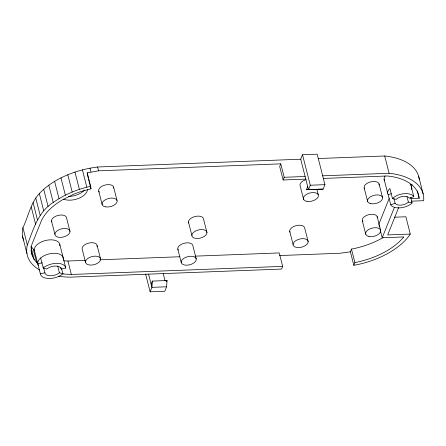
<?xml version="1.0" encoding="UTF-8"?>
<svg xmlns="http://www.w3.org/2000/svg" width="446" height="446" viewBox="0 0 446 446"><rect width="100%" height="100%" fill="white"/><g stroke="black" fill="none" stroke-linecap="round" stroke-linejoin="round"><path stroke-width="0.67" d="M152.381 281.086L151.93 287.352L150.135 291.823L164.797 291.26L166.592 286.789L167.044 280.523L152.381 281.086L151.127 284.214M394.236 217.219L405.871 216.773L410.275 234.055A62.942 34.097 -14.3 0 1 357.252 264.668L353.829 265.281L350.4 251.828L351.459 249.074L353.55 248.701A58.309 31.582 -14.3 0 0 383.064 237.612M353.829 265.281L354.888 262.527L351.459 249.074M23.577 240.104A65.986 35.747 -14.3 0 1 22.936 227.7C28.416 216.382 30.54 203.036 39.326 193.564C43.808 188.781 49.043 184.795 54.613 181.355C67.725 173.605 82.516 168.889 97.602 166.994L300.715 159.211L302.511 154.74L317.173 154.177L324.939 184.661L323.149 189.126L306.43 189.673L307.684 186.545M39.688 270.02A65.986 35.747 -14.3 0 1 27.34 244.982C33.272 229.484 38.205 211.817 53.236 202.462C64.408 194.573 77.281 189.221 90.616 186.294L87.187 172.847L98.583 170.824L280.774 163.844L284.202 177.291L283.126 179.972L306.073 179.091M166.542 281.772L167.044 280.523M280.774 163.844L279.698 166.525L283.126 179.972M302.511 154.74L310.277 185.224L308.487 189.689L300.715 159.211M195.131 256.155L279.246 252.927L282.675 266.379L281.599 269.055L69.933 277.167A65.986 35.747 -14.3 0 1 58.515 276.191M378.782 224.321L389.141 198.509M354.888 262.527L356.978 262.148A58.309 31.582 -14.3 0 0 403.312 237.512L403.736 236.949L382.211 237.774L394.381 207.44M398.752 207.34L387.685 234.925L410.275 234.055M410.716 197.533L412.087 202.897L411.179 203.789A12.343 6.69 -14.3 0 1 390.757 204.837L388.198 194.779A12.343 6.69 -14.3 0 1 389.001 189.427L389.904 188.535L392.469 198.587L393.372 197.701A12.343 6.69 -14.3 0 1 413.793 196.653L411.229 186.595A12.343 6.69 -14.3 0 1 411.686 189.466M412.087 202.897L408.374 202.083L407.811 202.635A7.677 4.159 -14.3 0 1 395.117 203.287L390.757 204.837M388.198 194.779L391.309 193.675M413.793 196.653L409.439 198.197A7.677 4.159 -14.3 0 0 396.739 198.849L396.176 199.407L392.469 198.587M31.175 246.632L34.353 250.334L40.341 273.838L44.89 272.79A8.402 4.549 -14.3 0 0 50.654 275.784A8.402 4.549 -14.3 0 0 59.402 272.757L62.925 273.783L61.554 268.42M40.658 257.983L43.223 268.035L46.741 269.061A8.402 4.549 -14.3 0 1 55.488 266.033A8.402 4.549 -14.3 0 1 61.253 269.027L65.802 267.979L59.809 244.475M90.616 186.294L90.995 188.781L80.598 191.613L73.941 194.094L61.743 200.209L56.391 203.75L51.652 207.535L47.599 211.51L44.288 215.613L41.779 219.783L31.822 244.603L31.237 248.545L31.437 252.403L32.424 256.088L34.186 259.55L37.782 263.787L42.348 262.817M350.4 251.828L340.187 253.233L279.547 255.558M318.154 158.542L384.697 155.989A63.644 34.476 -14.3 0 1 419.234 179.314M284.202 177.291L305.12 176.493M322.558 175.824L389.107 173.271A63.644 34.476 -14.3 0 1 423.661 200.7L411.34 201.168M323.462 178.428L387.435 175.975L391.995 176.605A59.006 31.967 -14.3 0 1 418.66 195.103L419.168 198.23L410.877 198.548M310.277 185.224L324.939 184.661M410.214 184.995L412.288 184.917M306.43 189.673L315.762 189.316M317.764 189.238L323.149 189.126M63.522 260.771L67.92 261.027L85.297 260.364M99.893 259.801L179.838 256.74M62.345 273.794A61.353 33.233 -14.3 0 0 65.066 274.112L71.349 274.474L282.675 266.379M166.592 286.789L151.93 287.352L148.563 274.156M418.749 176.672L423.154 193.954M417.283 190.832L419.168 198.23M410.766 184.276L411.781 188.257M407.008 196.719L408.374 202.083M384.697 155.989L389.107 173.271M393.918 198.593L395.117 203.287M384.101 179.186L387.652 193.118M379.083 183.975L382.506 197.427M377.171 216.628L380.6 230.08M378.955 224.996L379.468 227.014M380.154 229.701L382.211 237.774M364.153 187.889L367.582 201.336M362.33 220.815L365.759 234.267M316.872 189.31L318.243 194.69M303.603 199.362L300.175 185.915A7.716 4.181 -14.3 0 1 305.655 179.76M308.169 241.682A7.716 4.181 -14.3 0 0 296.707 240.149A7.716 4.181 -14.3 0 0 296.997 247.497A7.716 4.181 -14.3 0 0 308.169 241.682L304.746 228.235A7.716 4.181 -14.3 0 0 296.049 225.643A7.716 4.181 -14.3 0 0 289.95 232.137M289.655 231.089L293.083 244.536M206.972 232.589A7.716 4.181 -14.3 0 0 195.51 231.056A7.716 4.181 -14.3 0 0 195.794 238.404A7.716 4.181 -14.3 0 0 206.972 232.589L203.543 219.142A7.716 4.181 -14.3 0 0 194.846 216.55A7.716 4.181 -14.3 0 0 188.753 223.045M188.452 221.996L191.88 235.449M196.223 258.914A7.716 4.181 -14.3 0 0 184.237 258.083A7.716 4.181 -14.3 0 0 185.709 265.175A7.716 4.181 -14.3 0 0 196.223 258.914L192.795 245.467A7.716 4.181 -14.3 0 0 183.468 243.449A7.716 4.181 -14.3 0 0 178.272 250.083M177.792 249.085L181.221 262.532M163.225 273.593L165.104 280.969M145.574 273.928L150.135 291.823M113.596 187.03L117.025 200.483M97.602 166.994L98.583 170.824M98.728 191.128L102.156 204.575M90.003 168.159L90.978 171.994M88.252 178.021L87.187 172.847M88.598 179.37L90.995 188.781M82.421 169.865L86.825 187.147M97.15 245.579L100.579 259.031A7.716 4.181 -14.3 0 1 89.663 265.03A7.716 4.181 -14.3 0 1 88.893 257.782A7.716 4.181 -14.3 0 1 100.579 259.031M74.978 172.072L79.382 189.355M67.786 174.754L72.191 192.036M85.509 262.198L82.086 248.751A7.716 4.181 -14.3 0 1 90.159 242.808A7.716 4.181 -14.3 0 1 97.011 246.716M60.963 177.865L65.367 195.147M70.011 231.491A7.716 4.181 -14.3 0 0 58.549 229.958A7.716 4.181 -14.3 0 0 58.839 237.305A7.716 4.181 -14.3 0 0 70.011 231.491L66.582 218.038A7.716 4.181 -14.3 0 0 57.885 215.446A7.716 4.181 -14.3 0 0 51.792 221.946M54.613 181.355L59.017 198.637M48.831 185.179L53.236 202.462M67.92 261.027L71.349 274.474M43.708 189.271L48.112 206.554M51.491 220.893L54.919 234.345M60.912 267.695L61.253 269.027M39.326 193.564L43.73 210.846M57.707 266.106L59.402 272.757M35.752 198.002L40.157 215.284M33.043 202.501L37.447 219.783M31.237 207.005L35.641 224.288M43.362 266.808L44.89 272.79M33.272 249.286L36.7 262.733M30.93 246.772L34.186 259.55M30.925 250.39L32.424 256.088M22.936 227.7L27.34 244.982M22.512 236.14L26.922 253.423M364.7 188.864A7.716 4.181 -14.3 0 1 370.492 181.907A7.716 4.181 -14.3 0 1 379.117 185.084M34.353 250.334A13.068 7.08 -14.3 0 1 46.992 240.182A13.068 7.08 -14.3 0 1 59.825 245.735M99.319 192.087A7.716 4.181 -14.3 0 1 104.866 185.101A7.716 4.181 -14.3 0 1 113.68 188.134M362.944 221.768A7.716 4.181 -14.3 0 1 368.368 214.766A7.716 4.181 -14.3 0 1 377.277 217.726M87.405 189.433A14.127 7.654 -14.3 0 1 78.78 198.325A14.127 7.654 -14.3 0 1 63.533 199.139M384.647 180.847A12.343 6.69 -14.3 0 1 385.11 175.958M38.523 265.493A13.068 7.08 -14.3 0 1 48.753 253.997A13.068 7.08 -14.3 0 1 63.254 259.187M84.573 190.041A14.127 7.654 -14.3 0 1 68.31 196.418M62.925 273.783A13.068 7.08 -14.3 0 1 49.311 278.494A13.068 7.08 -14.3 0 1 40.341 273.838M43.223 268.035A13.068 7.08 -14.3 0 1 56.832 263.33A13.068 7.08 -14.3 0 1 65.802 267.979M307.049 201.38A7.716 4.181 -14.3 0 0 318.466 195.761A7.716 4.181 -14.3 0 0 307.249 193.943A7.716 4.181 -14.3 0 0 307.049 201.38M370.565 203.61A7.716 4.181 -14.3 0 0 382.545 198.537A7.716 4.181 -14.3 0 0 372.025 196A7.716 4.181 -14.3 0 0 370.565 203.61M368.909 236.447A7.716 4.181 -14.3 0 0 380.706 231.173A7.716 4.181 -14.3 0 0 369.924 228.893A7.716 4.181 -14.3 0 0 368.909 236.447M105.25 206.793A7.716 4.181 -14.3 0 0 117.108 201.581A7.716 4.181 -14.3 0 0 106.416 199.217A7.716 4.181 -14.3 0 0 105.25 206.793"/></g></svg>
